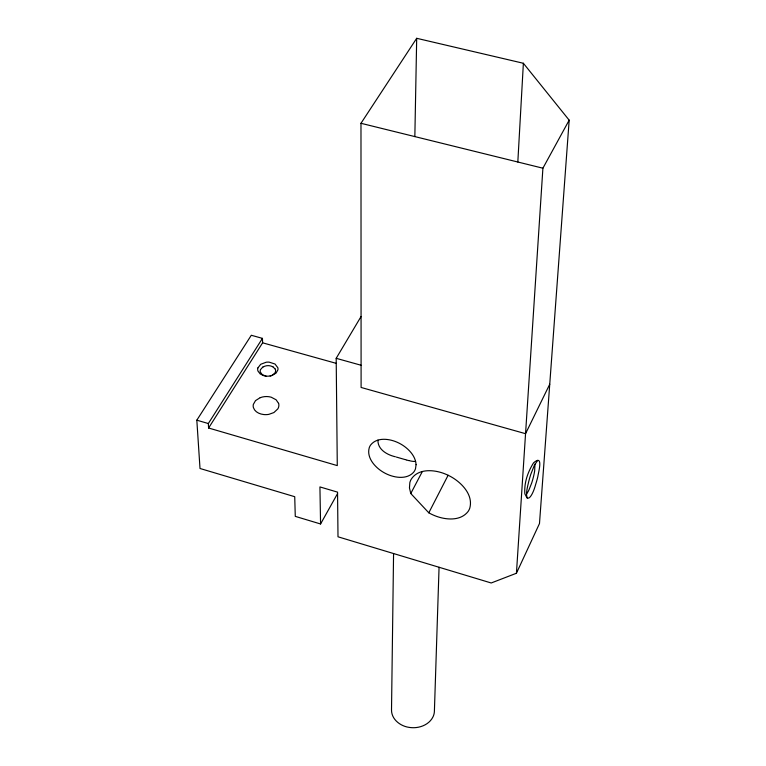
<?xml version="1.0" encoding="UTF-8"?>
<svg xmlns="http://www.w3.org/2000/svg" width="766" height="766" viewBox="0 0 766 766"><rect width="100%" height="100%" fill="white"/><g stroke="black" fill="none" stroke-linecap="round" stroke-linejoin="round"><path stroke-width="1.15" d="M393.571 553.55L391.512 710.015C391.455 719.37 400.359 726.139 408.987 727.355A26.628 26.628 0 0 0 416.216 727.556C423.033 726.819 429.975 723.171 433.029 716.804A14.228 14.228 0 0 0 434.399 711.212L439.062 567.261M414.846 136.597L416.694 38.3L523.379 63.272L569.176 120.166L539.484 523.542L516.428 573.255L491.207 582.983L337.998 536.794L337.547 492.136L319.929 486.927L320.571 523.973L295.274 516.37L294.728 496.703L200.012 468.486L196.824 420.18L251.305 335.269L262.441 338.371L262.614 342.814L208.601 428.012L337.279 465.604L336.188 358.325L361.073 316.492M517.826 162.019L523.379 63.272M516.428 573.255L542.903 168.204L569.176 120.166M549.739 384.226L525.553 433.69L361.102 387.462L360.978 123.297L416.694 38.3M428.797 512.808L410.767 493.505L409.456 487.923L409.839 482.666A13.855 13.855 0 0 1 411.036 479.554C417.997 468.103 434.389 469.52 445.19 473.972A50.518 50.518 0 0 1 453.003 477.936C462.875 484.131 473.216 495.525 469.807 508.069A13.702 13.702 0 0 1 467.997 511.621C460.558 521.091 446.444 519.98 436.256 516.255A50.259 50.259 0 0 1 428.807 512.808L448.11 475.265M410.767 493.505L422.353 471.502M320.571 523.973L337.557 493.582M208.601 428.012L208.333 423.541L262.441 338.371M526.721 493.591L527.41 492.71A23.124 23.124 0 0 0 529.019 489.771L531.671 483.04A84.126 84.126 0 0 0 533.873 475.035L534.103 473.963A62.822 62.822 0 0 0 534.658 470.899L534.974 464.072M262.853 366.991L260.469 369.662A3.811 3.811 0 0 0 260.316 372.046L262.326 374.718L266.051 376.135M537.77 460.385L534.429 465.115L530.79 474.345A103.889 103.889 0 0 0 528.32 483.289C523.082 503.588 530.876 502.257 535.721 484.217A104.636 104.636 0 0 0 537.847 476.548C538.307 472.641 543.994 453.587 533.529 462.865C528.799 470.487 525.352 479.123 524.825 488.153A42.264 42.264 0 0 0 524.863 493.859L527.2 498.226M260.21 397.65L255.509 400.628L253.355 404.381A6.444 6.444 0 0 0 253.412 407.579C254.733 411.897 259.406 414.061 263.59 414.521A18.116 18.116 0 0 0 268.866 414.349L273.902 412.558L277.79 408.929A6.865 6.865 0 0 0 278.623 403.337M360.978 123.297L542.903 168.204M408.747 460.596L407.052 460.146M336.188 358.325L361.092 365.248M262.614 342.814L336.236 363.352M406.564 460.002L405.721 459.763M396.367 457.063L405.147 459.6M196.824 420.18L208.333 423.541M395.4 456.775C387.318 454.937 377.581 449.604 377.944 440.105M272.926 366.77L275.205 369.097M278.546 403.356L276.114 399.785L271.212 397.2A17.484 17.484 0 0 0 260.22 397.678M262.92 367.096A9.901 9.901 0 0 1 272.887 366.837M275.281 369.059A4.079 4.079 0 0 1 274.554 373.387L271.997 375.34A9.805 9.805 0 0 1 270.111 375.972M415.584 461.458A19.629 19.629 0 0 1 408.785 460.471M416.072 464.684L415.507 468.725A10.848 10.848 0 0 1 413.353 472.536C407.206 478.999 396.98 478.022 389.32 475.14A38.875 38.875 0 0 1 379.993 470.037C373.272 465.058 366.684 456.593 369.25 447.746A10.81 10.81 0 0 1 370.677 444.96C376.451 437.635 387.366 438.506 395.237 441.465A38.865 38.865 0 0 1 404.582 446.53C410.394 450.848 415.689 457.149 416.072 464.684M257.874 367.958L257.778 368.331A4.95 4.95 0 0 0 257.96 371.031L260.229 373.98L263.839 375.704A14.181 14.181 0 0 0 272.275 375.369L276.076 373.08L277.905 369.854A4.902 4.902 0 0 0 277.838 367.747L275.023 364.032L269.182 362.146A14.64 14.64 0 0 0 266.156 362.241L260.689 364.29L257.874 367.958"/></g></svg>
